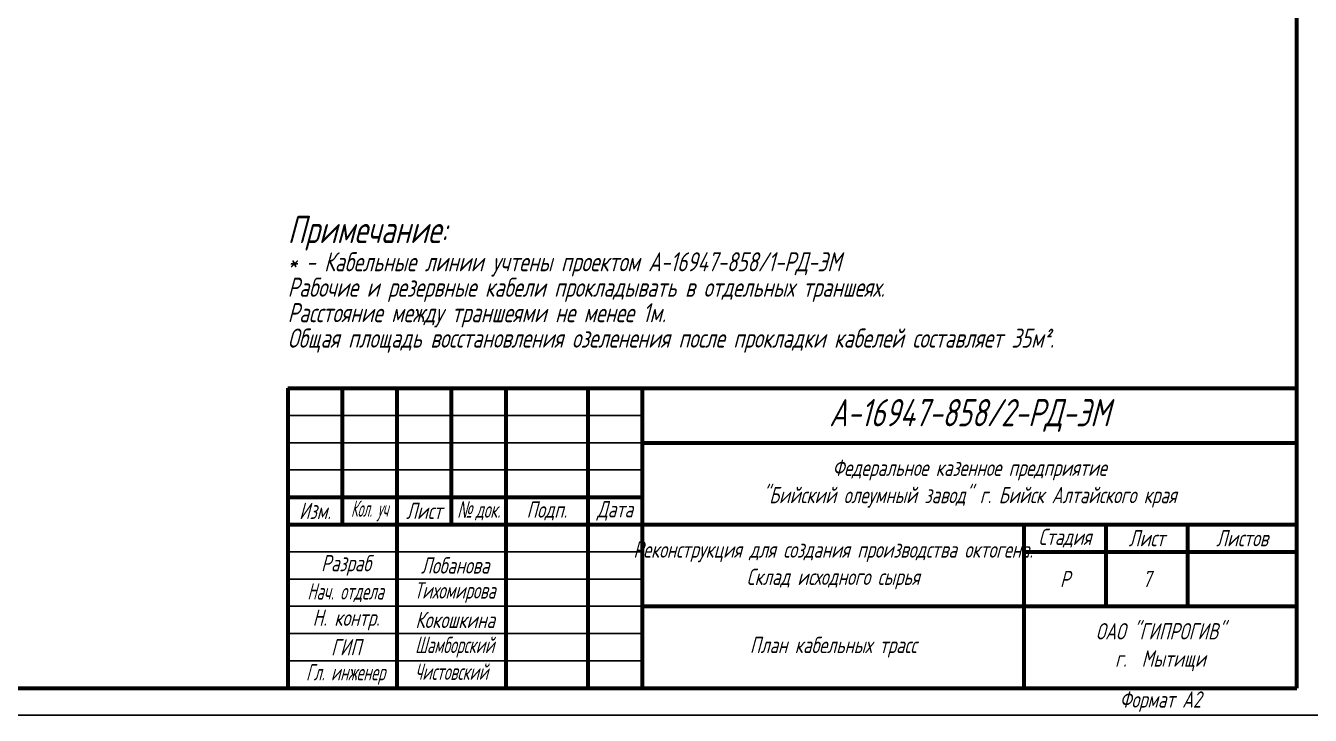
# Model space of a CAD drawing. Header units: millimetres. Extents: x -10490 to 5162, y -5053 to 76.
# Drawn here: x -5084.1 to -4848.5, y -814.1 to -687.6 of the extents above; entities that cross this region are included whole.
import ezdxf

# ---------------------------------------------------------------- set-up
doc = ezdxf.new("R2010")
doc.units = ezdxf.units.MM
for name, color, linetype, lineweight in [('Рамка толстая', 7, 'Continuous', 60), ('Рамка тонкая', 5, 'Continuous', 25), ('Текст', 2, 'Continuous', 25), ('Штампы', 252, 'Continuous', 25)]:
    doc.layers.add(name, color=color, linetype=linetype, lineweight=lineweight)
doc.styles.add('GOST', font='GOST.shx', dxfattribs={"oblique": 15, "height": 3.5})
doc.styles.add('SIMPLEX', font='simplex.shx', dxfattribs={"width": 0.7, "oblique": 15})

# ---------------------------------------------------------------- blocks, each defined once
blk = doc.blocks.new('A$C0CDB385D')
at = {"layer": 'Рамка толстая'}
for p, q in [((589, 5), (589, 415)), ((20, 5), (589, 5))]:
    blk.add_line(p, q, dxfattribs=at)
at = {"layer": 'Рамка тонкая'}
blk.add_line((0, 0), (594, 0), dxfattribs=at)

msp = doc.modelspace()

# ---------------------------------------------------------------- linework, layer by layer
at = {"layer": 'Штампы', "lineweight": 60}
for p, q in [((-5036.04361, -754.14683), (-4851.04361, -754.14683)), ((-5036.04361, -754.14683), (-5036.04361, -809.14683)), ((-5026.04361, -754.14683), (-5026.04361, -779.14683)), ((-5016.04361, -754.14683), (-5016.04361, -809.14683)), ((-5006.04361, -754.14683), (-5006.04361, -779.14683)), ((-4996.04361, -754.14683), (-4996.04361, -809.14683)), ((-4981.04361, -754.14683), (-4981.04361, -809.14683)), ((-4971.04361, -754.14683), (-4971.04361, -809.14683)), ((-4971.04361, -764.14683), (-4851.04361, -764.14683)), ((-5036.04361, -774.14683), (-4971.04361, -774.14683)), ((-5036.04361, -779.14683), (-4851.04361, -779.14683)), ((-4901.04361, -779.14683), (-4901.04361, -809.14683)), ((-4886.04361, -779.14683), (-4886.04361, -794.14683)), ((-4871.04361, -779.14683), (-4871.04361, -794.14683)), ((-4901.04361, -784.14683), (-4851.04361, -784.14683)), ((-4971.04361, -794.14683), (-4851.04361, -794.14683))]:
    msp.add_line(p, q, dxfattribs=at)
at = {"layer": 'Штампы', "color": 5, "lineweight": 25}
for p, q in [((-5036.04361, -759.14683), (-4971.04361, -759.14683)), ((-5036.04361, -764.14683), (-4971.04361, -764.14683)), ((-5036.04361, -769.14683), (-4971.04361, -769.14683)), ((-5036.04361, -784.14683), (-4971.04361, -784.14683)), ((-5036.04361, -789.14683), (-4971.04361, -789.14683)), ((-5036.04361, -794.14683), (-4971.04361, -794.14683)), ((-5036.04361, -799.14683), (-4971.04361, -799.14683)), ((-5036.04361, -804.14683), (-4971.04361, -804.14683))]:
    msp.add_line(p, q, dxfattribs=at)

# ---------------------------------------------------------------- block references
msp.add_blockref('A$C0CDB385D', (-5440.0436, -814.14684))

# ---------------------------------------------------------------- texts
at = {"layer": 'Текст', "insert": (-5036.04361, -735.09881), "char_height": 5, "width": 180, "attachment_point": 4, "line_spacing_factor": 0.8, "style": 'GOST'}
msp.add_mtext('{\\Q15;\\W0.9;Примечание:\\P\\H0.7x;* - Кабельные линии учтены проектом А-16947-858/1-РД-ЭМ\\PРабочие и резервные кабели прокладывать в отдельных траншеях. \\PРасстояние между траншеями не менее 1м.\\PОбщая площадь восстановления озеленения после прокладки кабелей составляет 35м².}', dxfattribs=at)
at = {"layer": 'Штампы', "color": 2, "attachment_point": 5, "style": 'SIMPLEX'}
for s, insert, char_height, width in [('А-16947-858/2-РД-ЭМ', (-4911.04361, -759.14683), 5, 120), ('Федеральное казенное предприятие\\P"Бийский олеумный завод" г. Бийск Алтайского края', (-4911.04361, -771.64683), 3, 120), ('{\\W0.5;Кол. уч}', (-5021.04361, -776.64683), 3, 10), ('{\\fArial|b0|i0|c204|p34;\\W0.6;№ \\Fsimplex|c204;док.}', (-5001.04361, -776.64683), 3, 10), ('Подп.', (-4988.54361, -776.64683), 3, 15), ('{\\W0.7;Дата}', (-4976.04361, -776.64683), 3, 10), ('Изм.', (-5031.04361, -776.64683), 3, 10), ('{\\W0.7;Лист}', (-5011.04361, -776.64683), 3, 10), ('Стадия', (-4893.54361, -781.64683), 3, 15), ('Лист', (-4878.54361, -781.64683), 3, 15), ('Листов', (-4861.04361, -781.64683), 3, 20), ('Реконструкция для создания производства октогена. \\PСклад исходного сырья', (-4936.04361, -786.64683), 3, 70), (' Разраб', (-5026.04361, -786.64683), 3, 20), (' Лобанова', (-5006.04361, -786.64683), 3, 20), ('Р', (-4893.54361, -789.14683), 3, 15), ('7', (-4878.54361, -789.14683), 3, 15), ('{\\W0.6; Нач. отдела}', (-5026.04361, -791.64683), 3, 20), ('{\\W0.65; Тихомирова}', (-5006.04361, -791.64683), 3, 20), (' Н. контр.', (-5026.04361, -796.64683), 3, 20), (' Кокошкина', (-5006.04361, -796.64683), 3, 20), ('ОАО "ГИПРОГИВ"\\Pг.  Мытищи', (-4876.04361, -801.64683), 3, 50), (' ГИП', (-5026.04361, -801.64683), 3, 20), ('{\\W0.6; Шамборский}', (-5006.04361, -801.64683), 3, 20), ('План кабельных трасс', (-4936.04361, -801.64683), 3, 70), ('{\\W0.6; Гл. инженер}', (-5026.04361, -806.64683), 3, 20), ('{\\W0.6;Чистовский}', (-5006.04361, -806.14683), 3, 20), ('Формат А2', (-4876.04361, -811.64683), 3, 50)]:
    msp.add_mtext(s, dxfattribs=dict(at, insert=insert, char_height=char_height, width=width))

doc.saveas('drawing.dxf')
